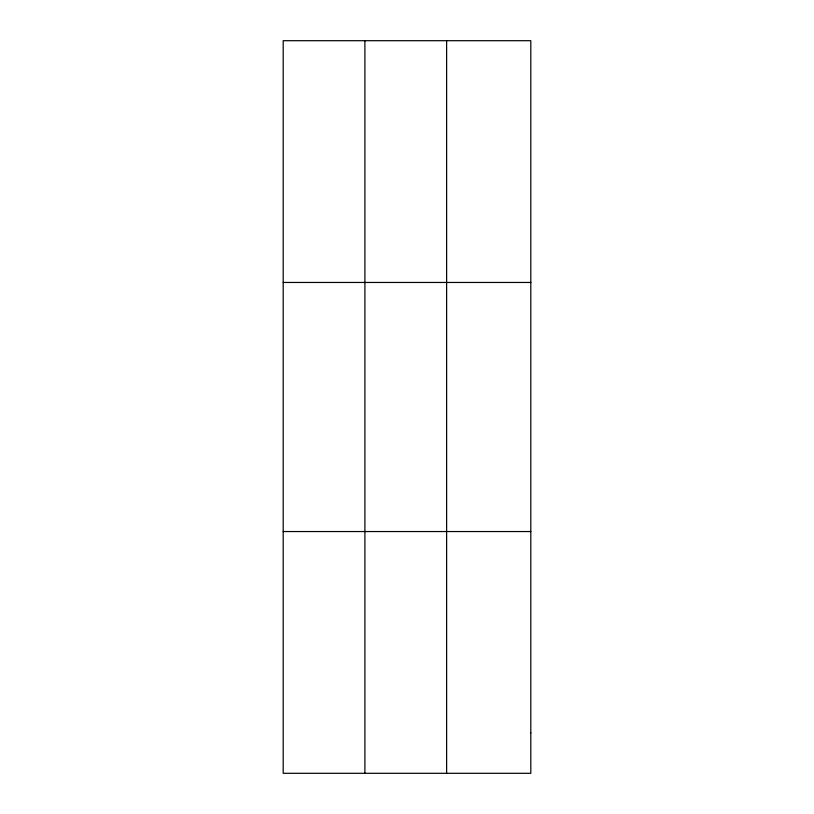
<?xml version="1.0" encoding="UTF-8"?>
<svg xmlns="http://www.w3.org/2000/svg" width="814" height="814" viewBox="0 0 814 814"><rect width="100%" height="100%" fill="white"/><g stroke="black" fill="none" stroke-linecap="round" stroke-linejoin="round"><path stroke-width="1.22" d="M364.906 773.3L364.906 40.7M446.621 773.3L446.621 40.7M283.191 282.458L530.809 282.458M283.191 531.542L530.809 531.542M530.809 733.007L530.809 773.3L283.191 773.3L283.191 40.7L530.809 40.7L530.809 733.007"/></g></svg>
